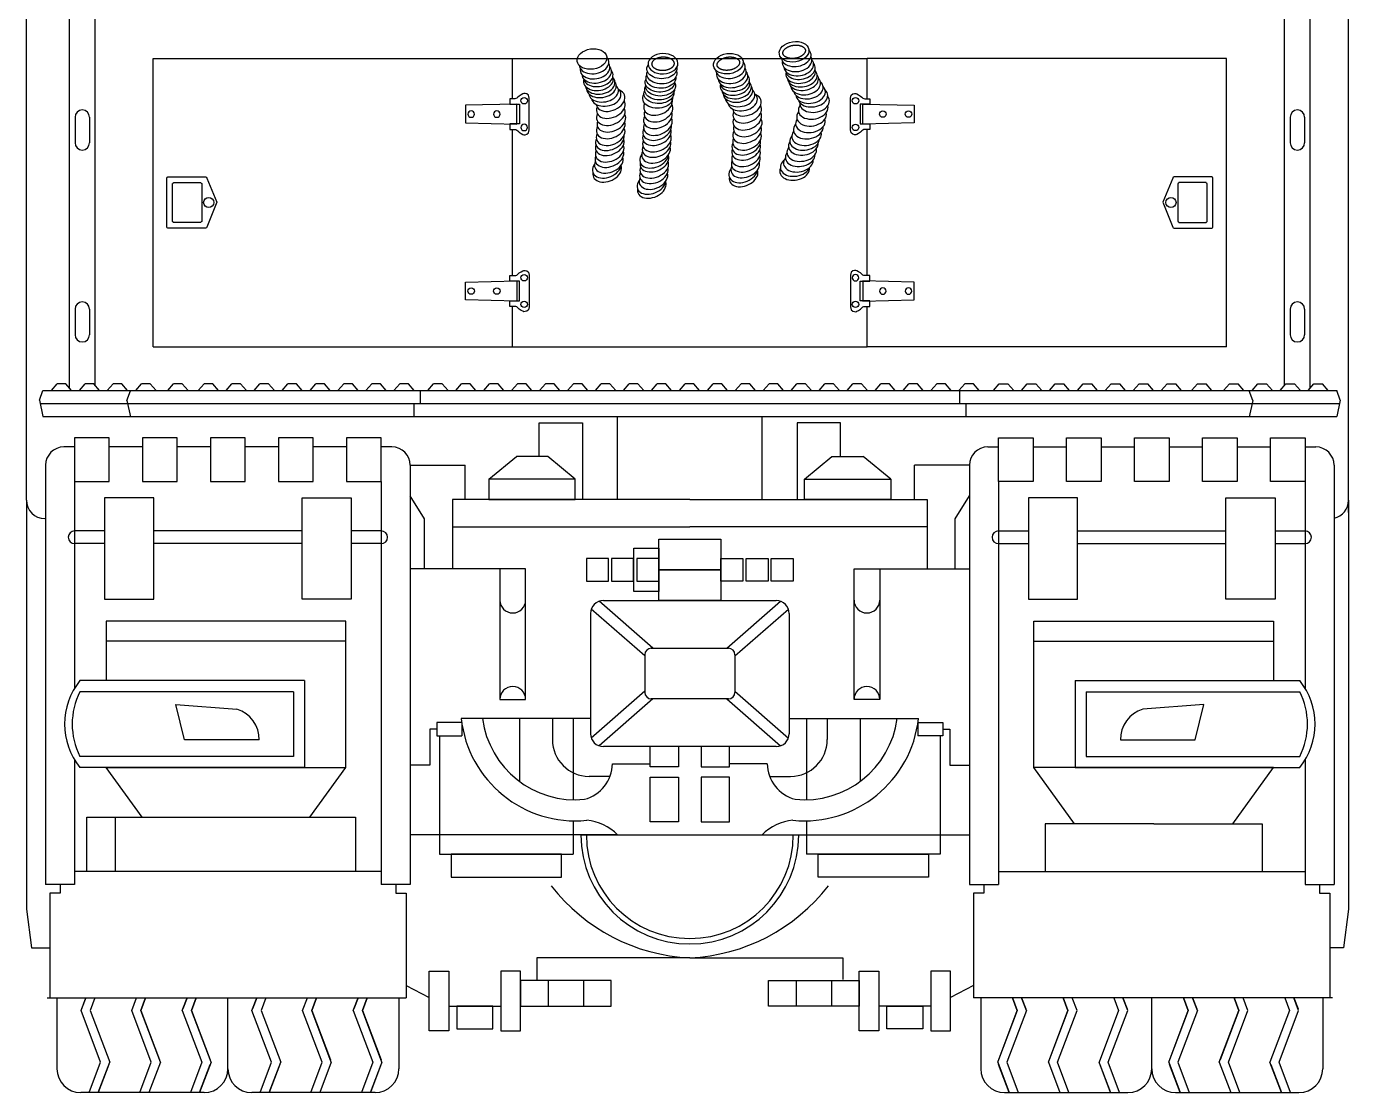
# Model space of a CAD drawing. Header units: millimetres. Extents: x 168688 to 2678837, y 85399 to 2034583.
# Drawn here: x 209245 to 569471, y 660631 to 951019 of the extents above; entities that cross this region are included whole.
import ezdxf

# ---------------------------------------------------------------- set-up
doc = ezdxf.new("R2010")
doc.units = ezdxf.units.MM

msp = doc.modelspace()

# ---------------------------------------------------------------- linework, layer by layer
for p, q in [((221019, 852496), (221019, 1226884)), ((227929, 853327), (227929, 1226884)), ((552061, 853327), (552061, 1226884)), ((558971, 852496), (558971, 1226884)), ((569471, 818648), (569471, 1170910)), ((209245, 821982), (209245, 1083192)), ((243792, 863771), (243792, 942330)), ((243792, 942330), (341684, 942330)), ((341684, 931344), (341684, 942330)), ((341684, 942330), (438305, 942330)), ((536197, 942330), (438305, 942330)), ((438305, 931344), (438305, 942330)), ((536197, 863771), (536197, 942330)), ((341684, 929838), (341684, 929859)), ((341684, 929859), (341684, 929838)), ((438305, 929838), (438305, 929859)), ((438305, 929859), (438305, 929838)), ((222499, 926300), (222499, 919313)), ((226434, 926300), (226434, 919313)), ((553556, 926300), (553556, 919313)), ((557490, 926300), (557490, 919313)), ((341684, 924444), (341684, 924467)), ((341684, 924467), (341684, 924444)), ((341684, 883143), (341684, 922959)), ((438305, 924444), (438305, 924467)), ((438305, 924467), (438305, 924444)), ((438305, 883143), (438305, 922959)), ((341684, 881634), (341684, 881657)), ((341684, 881634), (341684, 881657)), ((438305, 881634), (438305, 881657)), ((438305, 881634), (438305, 881657)), ((341684, 876242), (341684, 876264)), ((341684, 876242), (341684, 876264)), ((438305, 876242), (438305, 876264)), ((438305, 876242), (438305, 876264)), ((222499, 874023), (222499, 867036)), ((226434, 874023), (226434, 867036)), ((341684, 863771), (341684, 874757)), ((438305, 863771), (438305, 874757)), ((553556, 874023), (553556, 867036)), ((557490, 874023), (557490, 867036)), ((243792, 863771), (341684, 863771)), ((341684, 863771), (438305, 863771)), ((536197, 863771), (438305, 863771)), ((212816, 849193), (213738, 851866)), ((213738, 851866), (566252, 851866)), ((216041, 851866), (217616, 853719)), ((219979, 853719), (217616, 853719)), ((221554, 851866), (219979, 853719)), ((223658, 851866), (225233, 853719)), ((227596, 853719), (225233, 853719)), ((229171, 851866), (227596, 853719)), ((231274, 851866), (232850, 853719)), ((235212, 853719), (232850, 853719)), ((236787, 851866), (235212, 853719)), ((236641, 849117), (237563, 851789)), ((239035, 851866), (240610, 853719)), ((242973, 853719), (240610, 853719)), ((244548, 851866), (242973, 853719)), ((247752, 851866), (249328, 853719)), ((251690, 853719), (249328, 853719)), ((253265, 851866), (251690, 853719)), ((256048, 851866), (257623, 853719)), ((259985, 853719), (257623, 853719)), ((261561, 851866), (259985, 853719)), ((263664, 851866), (265239, 853719)), ((267602, 853719), (265239, 853719)), ((269177, 851866), (267602, 853719)), ((271281, 851866), (272856, 853719)), ((275219, 853719), (272856, 853719)), ((276794, 851866), (275219, 853719)), ((278898, 851866), (280473, 853719)), ((282835, 853719), (280473, 853719)), ((284411, 851866), (282835, 853719)), ((286514, 851866), (288089, 853719)), ((290452, 853719), (288089, 853719)), ((292027, 851866), (290452, 853719)), ((294131, 851866), (295706, 853719)), ((298069, 853719), (295706, 853719)), ((299644, 851866), (298069, 853719)), ((301747, 851866), (303323, 853719)), ((305685, 853719), (303323, 853719)), ((307260, 851866), (305685, 853719)), ((309364, 851866), (310939, 853719)), ((313302, 853719), (310939, 853719)), ((314877, 851866), (313302, 853719)), ((316547, 851866), (316547, 848358)), ((318596, 851866), (320171, 853719)), ((322534, 853719), (320171, 853719)), ((324109, 851866), (322534, 853719)), ((326213, 851866), (327788, 853719)), ((330151, 853719), (327788, 853719)), ((331726, 851866), (330151, 853719)), ((333830, 851866), (335405, 853719)), ((337767, 853719), (335405, 853719)), ((339342, 851866), (337767, 853719)), ((341446, 851866), (343021, 853719)), ((345384, 853719), (343021, 853719)), ((346959, 851866), (345384, 853719)), ((349063, 851866), (350638, 853719)), ((353001, 853719), (350638, 853719)), ((354576, 851866), (353001, 853719)), ((356679, 851866), (358255, 853719)), ((360617, 853719), (358255, 853719)), ((362192, 851866), (360617, 853719)), ((364296, 851866), (365871, 853719)), ((368234, 853719), (365871, 853719)), ((369809, 851866), (368234, 853719)), ((371913, 851866), (373488, 853719)), ((375851, 853719), (373488, 853719)), ((377426, 851866), (375851, 853719)), ((379529, 851866), (381105, 853719)), ((383467, 853719), (381105, 853719)), ((385042, 851866), (383467, 853719)), ((387146, 851866), (388721, 853719)), ((391084, 853719), (388721, 853719)), ((392659, 851866), (391084, 853719)), ((394763, 851866), (396338, 853719)), ((398701, 853719), (396338, 853719)), ((400276, 851866), (398701, 853719)), ((402379, 851866), (403955, 853719)), ((406317, 853719), (403955, 853719)), ((407892, 851866), (406317, 853719)), ((409996, 851866), (411571, 853719)), ((413934, 853719), (411571, 853719)), ((415509, 851866), (413934, 853719)), ((417613, 851866), (419188, 853719)), ((421550, 853719), (419188, 853719)), ((423126, 851866), (421550, 853719)), ((425229, 851866), (426804, 853719)), ((429167, 853719), (426804, 853719)), ((430742, 851866), (429167, 853719)), ((432846, 851866), (434421, 853719)), ((436784, 853719), (434421, 853719)), ((438359, 851866), (436784, 853719)), ((440463, 851866), (442038, 853719)), ((444400, 853719), (442038, 853719)), ((445976, 851866), (444400, 853719)), ((448079, 851866), (449654, 853719)), ((452017, 853719), (449654, 853719)), ((453592, 851866), (452017, 853719)), ((455696, 851866), (457271, 853719)), ((459634, 853719), (457271, 853719)), ((461209, 851866), (459634, 853719)), ((463313, 851866), (464888, 853719)), ((463442, 851866), (463442, 848358)), ((467250, 853719), (464888, 853719)), ((468826, 851866), (467250, 853719)), ((472729, 851866), (474304, 853719)), ((474304, 853719), (476667, 853719)), ((478242, 851866), (476667, 853719)), ((480345, 851866), (481921, 853719)), ((481921, 853719), (484283, 853719)), ((485858, 851866), (484283, 853719)), ((487962, 851866), (489537, 853719)), ((489537, 853719), (491900, 853719)), ((493475, 851866), (491900, 853719)), ((495579, 851866), (497154, 853719)), ((497154, 853719), (499517, 853719)), ((501092, 851866), (499517, 853719)), ((503195, 851866), (504771, 853719)), ((504771, 853719), (507133, 853719)), ((508708, 851866), (507133, 853719)), ((510812, 851866), (512387, 853719)), ((512387, 853719), (514750, 853719)), ((516325, 851866), (514750, 853719)), ((518429, 851866), (520004, 853719)), ((520004, 853719), (522367, 853719)), ((523942, 851866), (522367, 853719)), ((526724, 851866), (528299, 853719)), ((528299, 853719), (530662, 853719)), ((532237, 851866), (530662, 853719)), ((535441, 851866), (537016, 853719)), ((537016, 853719), (539379, 853719)), ((540954, 851866), (539379, 853719)), ((543348, 849117), (542426, 851789)), ((543202, 851866), (544777, 853719)), ((544777, 853719), (547140, 853719)), ((548715, 851866), (547140, 853719)), ((550819, 851866), (552394, 853719)), ((552394, 853719), (554756, 853719)), ((556332, 851866), (554756, 853719)), ((558435, 851866), (560010, 853719)), ((560010, 853719), (562373, 853719)), ((563948, 851866), (562373, 853719)), ((567174, 849193), (566252, 851866)), ((212816, 849193), (213742, 844757)), ((212990, 848358), (566999, 848358)), ((236641, 849117), (237567, 844680)), ((314759, 848358), (314759, 844757)), ((465230, 848358), (465230, 844757)), ((543348, 849117), (542422, 844680)), ((567174, 849193), (566247, 844757)), ((213742, 844757), (566247, 844757)), ((348926, 833886), (348926, 843015)), ((348926, 843015), (360725, 843015)), ((360725, 843015), (360725, 822136)), ((370304, 822136), (370304, 844757)), ((409686, 822136), (409686, 844757)), ((431063, 843015), (419264, 843015)), ((419264, 843015), (419264, 822136)), ((431063, 833886), (431063, 843015)), ((222377, 836490), (219452, 836490)), ((240900, 836490), (231807, 836490)), ((259422, 836490), (250329, 836490)), ((277945, 836490), (268852, 836490)), ((296467, 836490), (287374, 836490)), ((308822, 836490), (305897, 836490)), ((471168, 836490), (474092, 836490)), ((483522, 836490), (492615, 836490)), ((502045, 836490), (511138, 836490)), ((520567, 836490), (529660, 836490)), ((539090, 836490), (548183, 836490)), ((557612, 836490), (560537, 836490)), ((335267, 827682), (342767, 833886)), ((351273, 833886), (342767, 833886)), ((358773, 827682), (351273, 833886)), ((421216, 827682), (428716, 833886)), ((428716, 833886), (437223, 833886)), ((444723, 827682), (437223, 833886)), ((214452, 831490), (214452, 717343)), ((313822, 831490), (313822, 717343)), ((313822, 831490), (328764, 831490)), ((328764, 822136), (328764, 831490)), ((451225, 822136), (451225, 831490)), ((466168, 831490), (451225, 831490)), ((466168, 831490), (466168, 717343)), ((565537, 831490), (565537, 717343)), ((222377, 827058), (222377, 770774)), ((305897, 827058), (305897, 717343)), ((474092, 827058), (474092, 717343)), ((557612, 827058), (557612, 770774)), ((209245, 821982), (209245, 710549)), ((317729, 816865), (313822, 823181)), ((389995, 822136), (325302, 822136)), ((325302, 822136), (325302, 803245)), ((389995, 822136), (454687, 822136)), ((454687, 822136), (454687, 803245)), ((462261, 816865), (466168, 823181)), ((569471, 821982), (569471, 710549)), ((317729, 803245), (317729, 816865)), ((325302, 814701), (389995, 814701)), ((454687, 814701), (389995, 814701)), ((462261, 803245), (462261, 816865)), ((230509, 813631), (222377, 813631)), ((284347, 813631), (243927, 813631)), ((305897, 813631), (297765, 813631)), ((474092, 813631), (482224, 813631)), ((495643, 813631), (536062, 813631)), ((549480, 813631), (557612, 813631)), ((230509, 810161), (222377, 810161)), ((284347, 810161), (243927, 810161)), ((305897, 810161), (297765, 810161)), ((474092, 810161), (482224, 810161)), ((495643, 810161), (536062, 810161)), ((549480, 810161), (557612, 810161)), ((338240, 803245), (313822, 803245)), ((441749, 803245), (466168, 803245)), ((379925, 781639), (365298, 794435)), ((379925, 781639), (365298, 794435)), ((366445, 794628), (413544, 794628)), ((400065, 781639), (414692, 794435)), ((362945, 791128), (362945, 758373)), ((362945, 791128), (362945, 758373)), ((377720, 779582), (363155, 792323)), ((377720, 779582), (363155, 792323)), ((402269, 779582), (416834, 792323)), ((417044, 791128), (417044, 758373)), ((296237, 783592), (230946, 783592)), ((483752, 783592), (549043, 783592)), ((377720, 779889), (377720, 769612)), ((377720, 779889), (377720, 769612)), ((379470, 781639), (400519, 781639)), ((402269, 779889), (402269, 769612)), ((285021, 772843), (223836, 772843)), ((285021, 772843), (285021, 749155)), ((494969, 772843), (494969, 749155)), ((494969, 772843), (556153, 772843)), ((281971, 769793), (223836, 769793)), ((281971, 769793), (281971, 752205)), ((377720, 769919), (363155, 757178)), ((377720, 769919), (363155, 757178)), ((379925, 767862), (365298, 755067)), ((379925, 767862), (365298, 755067)), ((400519, 767862), (379470, 767862)), ((400065, 767862), (414692, 755067)), ((402269, 769919), (416834, 757178)), ((498019, 769793), (498019, 752205)), ((498019, 769793), (556153, 769793)), ((252342, 756689), (249963, 766351)), ((249963, 766351), (266566, 765036)), ((530026, 766351), (513423, 765036)), ((527647, 756689), (530026, 766351)), ((327843, 761396), (321065, 761396)), ((321065, 761396), (321065, 757766)), ((362945, 762530), (327698, 762530)), ((327843, 761396), (327843, 757766)), ((343613, 762530), (343613, 745377)), ((352537, 762530), (352537, 756760)), ((358183, 762530), (358183, 740381)), ((362945, 762530), (362945, 762530)), ((417044, 762530), (417044, 762530)), ((417044, 762530), (452291, 762530)), ((421807, 762530), (421807, 740381)), ((427452, 762530), (427452, 756760)), ((436376, 762530), (436376, 745377)), ((452146, 761396), (458925, 761396)), ((452146, 761396), (452146, 757766)), ((458925, 761396), (458925, 757766)), ((272640, 756689), (252342, 756689)), ((321065, 759581), (319116, 759581)), ((319116, 759581), (319116, 749831)), ((321065, 757766), (327843, 757766)), ((321787, 757766), (321787, 725594)), ((458925, 757766), (452146, 757766)), ((458202, 757766), (458202, 725594)), ((458925, 759581), (460873, 759581)), ((460873, 759581), (460873, 749831)), ((507349, 756689), (527647, 756689)), ((413544, 754873), (366445, 754873)), ((222377, 751224), (222377, 717343)), ((281971, 752205), (223836, 752205)), ((319116, 749831), (313822, 749831)), ((368924, 750188), (379169, 750188)), ((411065, 750188), (400820, 750188)), ((460873, 749831), (466168, 749831)), ((498019, 752205), (556153, 752205)), ((557612, 751224), (557612, 717343)), ((285021, 749155), (223836, 749155)), ((240737, 735605), (230946, 749155)), ((286447, 735605), (296237, 749155)), ((368229, 746760), (362537, 746760)), ((411760, 746760), (417452, 746760)), ((494842, 733807), (483752, 749155)), ((494969, 749155), (556153, 749155)), ((537954, 733807), (549043, 749155)), ((233407, 735605), (233407, 720873)), ((358183, 734646), (358183, 725594)), ((421807, 734646), (421807, 725594)), ((494842, 733807), (486842, 733807)), ((486842, 733807), (486842, 720873)), ((516398, 733807), (494842, 733807)), ((516398, 733807), (537954, 733807)), ((537954, 733807), (545954, 733807)), ((545954, 733807), (545954, 720873)), ((370298, 730786), (313857, 730786)), ((360319, 730786), (409692, 730786)), ((409692, 730786), (466133, 730786)), ((321787, 725594), (358183, 725594)), ((458202, 725594), (421807, 725594)), ((305897, 720873), (222377, 720873)), ((474092, 720873), (557612, 720873)), ((222377, 717343), (214452, 717343)), ((218415, 717343), (218415, 714895)), ((313822, 717343), (305897, 717343)), ((309859, 717343), (309859, 714895)), ((466168, 717343), (474092, 717343)), ((470130, 717343), (470130, 714895)), ((557612, 717343), (565537, 717343)), ((561575, 717343), (561575, 714895)), ((218415, 714895), (215599, 714895)), ((215599, 714895), (215599, 686405)), ((309859, 714895), (312674, 714895)), ((312674, 714895), (312674, 686405)), ((470130, 714895), (467315, 714895)), ((467315, 714895), (467315, 686405)), ((561575, 714895), (564390, 714895)), ((564390, 714895), (564390, 686405)), ((209245, 710549), (210617, 700010)), ((569471, 710549), (568099, 700010)), ((210617, 700010), (215599, 700010)), ((568099, 700010), (564390, 700010)), ((389995, 697294), (348303, 697294)), ((348303, 697294), (348303, 691398)), ((389995, 697294), (431687, 697294)), ((431687, 697294), (431687, 691398)), ((312674, 689783), (318938, 686519)), ((351426, 691157), (351426, 684121)), ((361028, 691157), (361028, 684121)), ((418962, 691157), (418962, 684121)), ((428563, 691157), (428563, 684121)), ((467315, 689783), (461051, 686519)), ((214929, 686405), (312674, 686405)), ((215599, 686405), (312674, 686405)), ((217551, 686405), (217551, 667131)), ((224113, 682957), (225407, 686405)), ((225408, 686405), (224285, 683416)), ((227918, 686405), (226621, 682965)), ((237917, 682957), (239213, 686405)), ((241722, 686405), (240426, 682965)), ((240426, 682964), (241723, 686405)), ((251717, 682960), (253014, 686405)), ((253014, 686405), (251889, 683416)), ((255529, 686405), (254236, 682965)), ((254236, 682964), (255530, 686405)), ((264137, 667131), (264137, 686405)), ((264137, 667131), (264137, 686405)), ((264137, 667131), (264137, 686405)), ((264137, 667131), (264137, 686405)), ((266092, 686405), (274079, 686405)), ((270698, 682957), (271993, 686405)), ((271994, 686405), (270871, 683416)), ((274504, 686405), (273207, 682965)), ((284503, 682957), (285799, 686405)), ((288308, 686405), (287012, 682965)), ((287012, 682964), (288309, 686405)), ((298303, 682960), (299600, 686405)), ((299599, 686405), (298475, 683416)), ((302115, 686405), (300821, 682965)), ((300822, 682964), (302115, 686405)), ((304203, 686405), (310723, 686405)), ((310723, 686405), (310723, 667131)), ((564390, 686405), (467315, 686405)), ((565060, 686405), (467315, 686405)), ((475786, 686405), (469267, 686405)), ((469267, 686405), (469267, 667131)), ((477874, 686405), (479168, 682965)), ((479168, 682964), (477874, 686405)), ((480390, 686405), (481515, 683416)), ((481686, 682960), (480390, 686405)), ((492977, 682964), (491680, 686405)), ((491681, 686405), (492978, 682965)), ((495486, 682957), (494191, 686405)), ((505486, 686405), (506782, 682965)), ((513897, 686405), (505910, 686405)), ((507996, 686405), (509119, 683416)), ((509291, 682957), (507996, 686405)), ((515852, 667131), (515852, 686405)), ((515852, 667131), (515852, 686405)), ((515852, 667131), (515852, 686405)), ((515852, 667131), (515852, 686405)), ((524460, 686405), (525754, 682965)), ((525754, 682964), (524460, 686405)), ((528272, 682960), (526975, 686405)), ((526976, 686405), (528100, 683416)), ((539563, 682964), (538266, 686405)), ((538267, 686405), (539563, 682965)), ((542072, 682957), (540776, 686405)), ((552071, 686405), (553368, 682965)), ((554581, 686405), (555704, 683416)), ((555877, 682957), (554582, 686405)), ((562438, 686405), (562438, 667131)), ((229403, 668886), (224113, 682957)), ((226621, 682965), (231926, 668895)), ((243213, 668886), (237917, 682957)), ((240426, 682965), (245490, 669518)), ((245728, 668882), (240426, 682964)), ((251717, 682960), (257016, 668885)), ((254236, 682965), (259295, 669518)), ((259531, 668892), (254236, 682964)), ((275989, 668886), (270698, 682957)), ((273207, 682965), (278512, 668895)), ((289799, 668886), (284503, 682957)), ((287012, 682965), (292076, 669518)), ((292314, 668882), (287012, 682964)), ((298303, 682960), (303602, 668885)), ((300821, 682965), (305881, 669518)), ((306116, 668892), (300822, 682964)), ((324346, 684121), (338471, 684121)), ((455643, 684121), (441519, 684121)), ((473873, 668892), (479168, 682964)), ((479168, 682965), (474109, 669518)), ((481686, 682960), (476387, 668885)), ((487676, 668882), (492977, 682964)), ((492978, 682965), (487913, 669518)), ((490191, 668886), (495486, 682957)), ((506782, 682965), (501477, 668895)), ((504000, 668886), (509291, 682957)), ((520459, 668892), (525754, 682964)), ((525754, 682965), (520694, 669518)), ((528272, 682960), (522973, 668885)), ((534262, 668882), (539563, 682964)), ((539563, 682965), (534499, 669518)), ((536776, 668886), (542072, 682957)), ((553368, 682965), (548063, 668895)), ((550586, 668886), (555877, 682957)), ((226303, 660631), (229403, 668886)), ((228813, 660631), (231926, 668895)), ((231691, 668266), (228813, 660631)), ((240109, 660631), (243213, 668886)), ((245728, 668882), (242618, 660631)), ((257016, 668885), (253911, 660631)), ((259531, 668892), (256423, 660631)), ((256423, 660631), (259295, 668265)), ((272888, 660631), (275989, 668886)), ((275399, 660631), (278512, 668895)), ((278277, 668266), (275399, 660631)), ((286695, 660631), (289799, 668886)), ((292314, 668882), (289203, 660631)), ((303602, 668885), (300496, 660631)), ((306116, 668892), (303009, 660631)), ((303009, 660631), (305881, 668265)), ((473873, 668892), (476981, 660631)), ((476980, 660631), (474108, 668265)), ((476387, 668885), (479493, 660631)), ((487676, 668882), (490786, 660631)), ((493294, 660631), (490191, 668886)), ((504591, 660631), (501477, 668895)), ((501713, 668266), (504590, 660631)), ((507101, 660631), (504000, 668886)), ((520459, 668892), (523566, 660631)), ((523566, 660631), (520694, 668265)), ((522973, 668885), (526079, 660631)), ((534262, 668882), (537372, 660631)), ((539880, 660631), (536776, 668886)), ((551177, 660631), (548063, 668895)), ((548298, 668266), (551176, 660631)), ((553687, 660631), (550586, 668886)), ((257637, 660631), (224051, 660631)), ((304223, 660631), (270637, 660631)), ((475767, 660631), (509352, 660631)), ((522352, 660631), (555938, 660631))]:
    msp.add_line(p, q)
for points in [[(342842, 924418), (342842, 929885), (328839, 929569), (328839, 927150), (328839, 924736)], [(437147, 924418), (437147, 929885), (451151, 929569), (451151, 927150), (451151, 924736)], [(342842, 881684), (342842, 876216), (328839, 876532), (328839, 878951), (328839, 881366)], [(437147, 881684), (437147, 876216), (451151, 876532), (451151, 878951), (451151, 881366)], [(231807, 838922), (222377, 838922), (222377, 827058), (231807, 827058)], [(250329, 838922), (240900, 838922), (240900, 827058), (250329, 827058)], [(268852, 838922), (259422, 838922), (259422, 827058), (268852, 827058)], [(287374, 838922), (277945, 838922), (277945, 827058), (287374, 827058)], [(305897, 838922), (296467, 838922), (296467, 827058), (305897, 827058)], [(474092, 838922), (483522, 838922), (483522, 827058), (474092, 827058)], [(492615, 838922), (502045, 838922), (502045, 827058), (492615, 827058)], [(511138, 838922), (520567, 838922), (520567, 827058), (511138, 827058)], [(529660, 838922), (539090, 838922), (539090, 827058), (529660, 827058)], [(548183, 838922), (557612, 838922), (557612, 827058), (548183, 827058)], [(358773, 827682), (335267, 827682), (335267, 822136), (358773, 822136)], [(421216, 827682), (444723, 827682), (444723, 822136), (421216, 822136)], [(243927, 822619), (230509, 822619), (230509, 794987), (243927, 794987)], [(284347, 822619), (297765, 822619), (297765, 794987), (284347, 794987)], [(495643, 822619), (482224, 822619), (482224, 794987), (495643, 794987)], [(536062, 822619), (549480, 822619), (549480, 794987), (536062, 794987)], [(381511, 811346), (398478, 811346), (398478, 802987), (381511, 802987)], [(374700, 808879), (381511, 808879), (381511, 797095), (374700, 797095)], [(367801, 806070), (361833, 806070), (361833, 799904), (367801, 799904)], [(374656, 806070), (368688, 806070), (368688, 799904), (374656, 799904)], [(381511, 806070), (375543, 806070), (375543, 799904), (381511, 799904)], [(398478, 806070), (404447, 806070), (404447, 799904), (398478, 799904)], [(405333, 806070), (411301, 806070), (411301, 799904), (405333, 799904)], [(412188, 806070), (418156, 806070), (418156, 799904), (412188, 799904)], [(345252, 803245), (338240, 803245), (338240, 767725), (345252, 767725)], [(381511, 802987), (398478, 802987), (398478, 794628), (381511, 794628)], [(434737, 803245), (441749, 803245), (441749, 767725), (434737, 767725)], [(379169, 746547), (386919, 746547), (386919, 734375), (379169, 734375)], [(379169, 746547), (386919, 746547), (386919, 734375), (379169, 734375)], [(400820, 746547), (393070, 746547), (393070, 734375), (400820, 734375)], [(225677, 735605), (298891, 735605), (298891, 720873), (225677, 720873)], [(355024, 725594), (324945, 725594), (324945, 719332), (355024, 719332)], [(424965, 725594), (455044, 725594), (455044, 719332), (424965, 719332)], [(318938, 693667), (324346, 693667), (324346, 677452), (318938, 677452)], [(343879, 693667), (338471, 693667), (338471, 677452), (343879, 677452)], [(436111, 693667), (441519, 693667), (441519, 677452), (436111, 677452)], [(461051, 693667), (455643, 693667), (455643, 677452), (461051, 677452)], [(368575, 691157), (343879, 691157), (343879, 684121), (368575, 684121)], [(411414, 691157), (436111, 691157), (436111, 684121), (411414, 684121)], [(336302, 684121), (326515, 684121), (326515, 677969), (336302, 677969)], [(443687, 684121), (453475, 684121), (453475, 677969), (443687, 677969)]]:
    msp.add_lwpolyline(points, close=True)
for points in [[(342062, 931344), (340911, 931344), (340911, 929838), (343575, 929838), (343575, 927151), (343575, 924467), (340911, 924467), (340911, 922959), (342062, 922959)], [(346240, 922855), (346240, 927151), (346240, 931448)], [(433750, 922855), (433750, 927151), (433750, 931448)], [(437927, 931344), (439078, 931344), (439078, 929838), (436414, 929838), (436414, 927151), (436414, 924467), (439078, 924467), (439078, 922959), (437927, 922959)], [(247474, 896364), (247474, 909738)], [(247757, 910031), (258076, 910031)], [(258359, 909738), (261131, 903194), (258359, 896364)], [(521631, 909738), (518858, 903194), (521631, 896364)], [(532232, 910031), (521914, 910031)], [(532515, 896364), (532515, 909738)], [(258076, 896070), (247757, 896070)], [(521914, 896070), (532232, 896070)], [(342062, 874757), (340911, 874757), (340911, 876264), (343575, 876264), (343575, 878950), (343575, 881634), (340911, 881634), (340911, 883143), (342062, 883143)], [(346240, 883247), (346240, 878950), (346240, 874653)], [(433750, 883247), (433750, 878950), (433750, 874653)], [(437927, 874757), (439078, 874757), (439078, 876264), (436414, 876264), (436414, 878950), (436414, 881634), (439078, 881634), (439078, 883143), (437927, 883143)], [(230946, 749155), (230946, 749155), (296237, 749155), (296237, 789060), (230946, 789060), (230946, 772843)], [(549043, 749155), (549043, 749155), (483752, 749155), (483752, 789060), (549043, 789060), (549043, 772843)], [(386919, 754873), (386919, 749346), (379169, 749346), (379169, 754873)], [(386919, 754873), (386919, 749346), (379169, 749346), (379169, 754873)], [(393070, 754873), (393070, 749346), (400820, 749346), (400820, 754873)]]:
    msp.add_lwpolyline(points)
for points in [[(330405, 926276, 0.4147727), (331280, 927151, 0.4147727), (330405, 928026, 0.4147727), (329530, 927151, 0.4147727)], [(337412, 926276, 0.4147727), (338287, 927151, 0.4147727), (337412, 928026, 0.4147727), (336537, 927151, 0.4147727)], [(442577, 926276, -0.4147727), (441702, 927151, -0.4147727), (442577, 928026, -0.4147727), (443452, 927151, -0.4147727)], [(449584, 926276, -0.4147727), (448709, 927151, -0.4147727), (449584, 928026, -0.4147727), (450459, 927151, -0.4147727)], [(344849, 922646, 0.4147727), (345724, 923521, 0.4147727), (344849, 924396, 0.4147727), (343975, 923521, 0.4147727)], [(435140, 922646, -0.4147727), (434265, 923521, -0.4147727), (435140, 924396, -0.4147727), (436015, 923521, -0.4147727)], [(344849, 883455, -0.4147727), (345724, 882580, -0.4147727), (344849, 881705, -0.4147727), (343975, 882580, -0.4147727)], [(435140, 883455, 0.4147727), (434265, 882580, 0.4147727), (435140, 881705, 0.4147727), (436015, 882580, 0.4147727)], [(330405, 879825, -0.4147727), (331280, 878950, -0.4147727), (330405, 878076, -0.4147727), (329530, 878950, -0.4147727)], [(337412, 879825, -0.4147727), (338287, 878950, -0.4147727), (337412, 878076, -0.4147727), (336537, 878950, -0.4147727)], [(442577, 879825, 0.4147727), (441702, 878950, 0.4147727), (442577, 878076, 0.4147727), (443452, 878950, 0.4147727)], [(449584, 879825, 0.4147727), (448709, 878950, 0.4147727), (449584, 878076, 0.4147727), (450459, 878950, 0.4147727)]]:
    msp.add_lwpolyline(points, format="xyb", close=True)
for points in [[(257003, 908250), (257003, 897859, 0.4110577), (256773, 897629), (249278, 897629, 0.4145639), (249059, 897850), (249059, 908242, 0.4146681), (249289, 908471), (256784, 908471)], [(522986, 908250), (522986, 897859, -0.4110577), (523216, 897629), (530712, 897629, -0.4145639), (530930, 897850), (530930, 908242, -0.4146681), (530701, 908471), (523205, 908471)]]:
    msp.add_lwpolyline(points, format="xyb")
for centre, radius in [((344849, 930781), 874), ((435141, 930781), 874), ((258903, 903055), 1374), ((521086, 903055), 1374), ((344849, 875320), 874), ((435141, 875320), 874)]:
    msp.add_circle(centre, radius)
for centre, radius, start, end in [((224466, 926300), 1967, 0, 180), ((555523, 926300), 1967, 0, 180), ((224466, 919313), 1967, 180, 0), ((555523, 919313), 1967, 180, 0), ((224466, 874023), 1967, 0, 180), ((555523, 874023), 1967, 0, 180), ((224466, 867036), 1967, 180, 0), ((555523, 867036), 1967, 180, 0), ((219452, 831490), 5000, 90, 180), ((308822, 831490), 5000, 0, 90), ((471168, 831490), 5000, 90, 180), ((560537, 831490), 5000, 0, 90), ((214245, 821982), 5000, 180, 270), ((564471, 821982), 5000, 282.31277, 0), ((222377, 811896), 1735, 90, 270), ((305897, 811896), 1735, 270, 90), ((474092, 811896), 1735, 90, 270), ((557612, 811896), 1735, 270, 90), ((341746, 794764), 3506, 180, 0), ((366445, 791128), 3500, 90, 180), ((366445, 791128), 3500, 90, 180), ((413544, 791128), 3500, 0, 90), ((438243, 794764), 3506, 180, 0), ((379470, 779889), 1750, 90, 180), ((379470, 779889), 1750, 90, 180), ((400519, 779889), 1750, 0, 90), ((238432, 760999), 18797, 140.94237, 219.05763), ((341746, 767725), 3506, 0, 180), ((438243, 767725), 3506, 0, 180), ((541557, 760999), 18797, 320.94237, 39.05763), ((240959, 760999), 19249, 152.81512, 207.18488), ((379470, 769612), 1750, 180, 270), ((379470, 769612), 1750, 180, 270), ((400519, 769612), 1750, 270, 0), ((539030, 760999), 19249, 332.81512, 27.18488), ((264208, 756936), 8436, 358.31787, 73.76989), ((515781, 756936), 8436, 106.23011, 181.68213), ((358802, 765929), 31290, 186.23705, 275.66566), ((358802, 765929), 25555, 187.64409, 275.66566), ((421187, 765929), 31290, 264.33434, 353.76295), ((421187, 765929), 25555, 264.33434, 352.35591), ((362537, 756760), 10000, 180, 270), ((366445, 758373), 3500, 180, 270), ((366445, 758373), 3500, 180, 270), ((413544, 758373), 3500, 270, 0), ((417452, 756760), 10000, 270, 0), ((358537, 750510), 10392, 285.56454, 358.22673), ((421452, 750510), 10392, 181.77327, 254.43546), ((360866, 721819), 13014, 43.55562, 85.48247), ((419123, 721819), 13014, 94.51753, 136.44438), ((389995, 730786), 29676, 180, 0), ((389995, 730786), 28198, 180, 0), ((392565, 748385), 51156, 217.94277, 267.12044), ((392565, 748385), 51156, 217.94277, 267.12044), ((387425, 748385), 51156, 272.87956, 322.05723), ((224051, 667131), 6500, 180, 270), ((257637, 667131), 6500, 270, 0), ((270637, 667131), 6500, 180, 270), ((304223, 667131), 6500, 270, 0), ((475767, 667131), 6500, 180, 270), ((509352, 667131), 6500, 270, 0), ((522352, 667131), 6500, 180, 270), ((555938, 667131), 6500, 270, 0)]:
    msp.add_arc(centre, radius, start, end)
for centre, major_axis, start_param, end_param in [((363322, 942149), (4025, 632), -1.5707963, 4.712389), ((400488, 940887), (4025, 632), -1.5707963, 4.712389), ((418407, 944120), (4025, 632), -1.5707963, 4.712389), ((418976, 942897), (4025, 632), 3.0926103, 6.7166493), ((363890, 940926), (4025, 632), 3.0926103, 6.7166493), ((364146, 939537), (4025, 632), 2.9014095, 6.5590199), ((401057, 939663), (4025, 632), 3.0926103, 6.7166493), ((419231, 941508), (4025, 632), 2.9014095, 6.5590199), ((419686, 940373), (4025, 632), 3.0758441, 6.657289), ((420112, 939407), (4025, 632), 3.2800802, 6.6503106), ((364600, 938402), (4025, 632), 3.0758441, 6.657289), ((365101, 936351), (4025, 632), 2.8077852, 6.4216728), ((365026, 937436), (4025, 632), 3.2800802, 6.6503106), ((365548, 935381), (4025, 632), 3.1411421, 6.6634967), ((401312, 938275), (4025, 632), 2.9014095, 6.5590199), ((401767, 937139), (4025, 632), 3.0758441, 6.657289), ((402193, 936174), (4025, 632), 3.2800802, 6.6503106), ((420187, 938322), (4025, 632), 2.8077852, 6.4216728), ((420633, 937352), (4025, 632), 3.1411421, 6.6634967), ((420997, 936398), (4025, 632), 3.1008552, 6.6092597), ((421567, 935195), (4025, 632), 3.1015475, 6.7184525), ((365911, 934427), (4025, 632), 3.1008552, 6.6092597), ((366481, 933224), (4025, 632), 3.1015475, 6.7184525), ((367181, 932105), (4025, 632), 3.1928766, 6.7956461), ((368396, 930870), (3762, 1563), 2.960314, 6.9122033), ((402267, 935088), (4025, 632), 2.8077852, 6.4216728), ((402714, 934118), (4025, 632), 3.1411421, 6.6634967), ((403078, 933164), (4025, 632), 3.1008552, 6.6092597), ((403648, 931961), (4025, 632), 3.1015475, 6.7184525), ((422267, 934076), (4025, 632), 3.1928766, 6.7956461), ((422874, 932863), (4025, 632), 3.1131429, 6.7373394), ((423527, 931884), (4025, 632), 3.2414461, 6.7908643), ((368473, 928970), (3762, 1563), 2.55735, 6.3770295), ((381347, 929801), (3762, 1563), 2.5291396, 6.3494488), ((381479, 927991), (3762, 1563), 2.5947533, 6.3861922), ((404348, 930842), (4025, 632), 3.1928766, 6.7956461), ((405640, 927707), (3762, 1563), 2.55735, 6.3770295), ((405562, 929608), (3762, 1563), 2.960314, 6.9122033), ((423607, 928553), (4025, 632), 2.55735, 6.3770295), ((423980, 930418), (4025, 632), 2.960314, 6.6607662), ((368478, 927052), (3762, 1563), 2.5291396, 6.3494488), ((368610, 925241), (3762, 1563), 2.5947533, 6.3861922), ((381291, 924337), (3762, 1563), 2.5361425, 6.3285154), ((381303, 926183), (3762, 1563), 2.4804884, 6.2486239), ((405644, 925789), (3762, 1563), 2.5291396, 6.3494488), ((405777, 923979), (3762, 1563), 2.5947533, 6.3861922), ((422860, 924898), (4025, 632), 2.5947533, 6.3861922), ((423159, 926688), (4025, 632), 2.5291396, 6.3494488), ((368421, 921588), (3762, 1563), 2.5361425, 6.3285154), ((368434, 923433), (3762, 1563), 2.4804884, 6.2486239), ((381036, 921589), (3762, 1563), 2.5997854, 6.2262072), ((381082, 922981), (3762, 1563), 2.5187378, 6.1228685), ((405601, 922171), (3762, 1563), 2.4804884, 6.2486239), ((421815, 921391), (4025, 632), 2.5361425, 6.3285154), ((422263, 923182), (4025, 632), 2.4804884, 6.2486239), ((368157, 917082), (3762, 1563), 2.5529607, 6.3133604), ((368167, 918839), (3762, 1563), 2.5997854, 6.2262072), ((368213, 920232), (3762, 1563), 2.5187378, 6.1228685), ((380947, 918364), (3762, 1563), 2.5721353, 6.2230315), ((381026, 919831), (3762, 1563), 2.5529607, 6.3133604), ((405334, 917577), (3762, 1563), 2.5997854, 6.2262072), ((405379, 918970), (3762, 1563), 2.5187378, 6.1228685), ((405588, 920325), (3762, 1563), 2.5361425, 6.3285154), ((420919, 918780), (4025, 632), 2.5997854, 6.2262072), ((421293, 920123), (4025, 632), 2.5187378, 6.1228685), ((367930, 914034), (3762, 1563), 2.5236538, 6.2110799), ((368078, 915614), (3762, 1563), 2.5721353, 6.2230315), ((380255, 915444), (3762, 1563), 2.324551, 5.9175477), ((380346, 914365), (3762, 1563), 2.7357695, 6.2612153), ((380800, 916783), (3762, 1563), 2.5236538, 6.2110799), ((405245, 914352), (3762, 1563), 2.5721353, 6.2230315), ((405323, 915819), (3762, 1563), 2.5529607, 6.3133604), ((419556, 914166), (4025, 632), 2.5236538, 6.2110799), ((420072, 915668), (4025, 632), 2.5721353, 6.2230315), ((420495, 917075), (4025, 632), 2.5529607, 6.3133604), ((367386, 912695), (3762, 1563), 2.324551, 5.9175477), ((367477, 911616), (3762, 1563), 2.7357695, 6.2612153), ((380223, 911217), (3762, 1563), 2.5721353, 6.2230315), ((380302, 912684), (3762, 1563), 2.5529607, 6.3133604), ((404553, 911432), (3762, 1563), 2.324551, 5.9175477), ((404644, 910353), (3762, 1563), 2.7357695, 6.2612153), ((405097, 912771), (3762, 1563), 2.5236538, 6.2110799), ((418545, 911924), (4025, 632), 2.7357695, 6.2612153), ((418711, 912994), (4025, 632), 2.324551, 5.9175477), ((379531, 908297), (3762, 1563), 2.324551, 5.9175477), ((379622, 907219), (3762, 1563), 2.7357695, 6.2612153), ((380076, 909636), (3762, 1563), 2.5236538, 6.2110799)]:
    msp.add_ellipse(centre, major_axis=major_axis, ratio=0.6788354, start_param=start_param, end_param=end_param)
at = {"extrusion": (0, 0, -1)}
for centre, start_param, end_param in [((382357, 939549), 3.0926103, 6.7166493), ((382689, 940857), -1.5707963, 4.712389), ((381889, 935910), 3.2800802, 6.6503106), ((382128, 936937), 3.0758441, 6.657289), ((382364, 938138), 2.9014095, 6.5590199), ((381578, 932788), 3.1008552, 6.6092597), ((381758, 933793), 3.1411421, 6.6634967), ((382017, 934829), 2.8077852, 6.4216728), ((381241, 931500), 3.1015475, 6.7184525)]:
    msp.add_ellipse(centre, major_axis=(-4072, -127), ratio=0.6788354, start_param=start_param, end_param=end_param, dxfattribs=at)
for points in [[(418684, 942355), (418739, 942363), (418792, 942372), (418936, 942400), (419025, 942419), (419201, 942463), (419289, 942487), (419460, 942540), (419545, 942569), (419710, 942630), (419791, 942663), (419949, 942732), (420026, 942769), (420175, 942845), (420247, 942885), (420386, 942967), (420453, 943010), (420581, 943097), (420642, 943142), (420758, 943234), (420813, 943280), (420907, 943366), (420947, 943405), (421024, 943485), (421059, 943524), (421126, 943603), (421157, 943643), (421215, 943722), (421241, 943761), (421289, 943838), (421311, 943876), (421350, 943951), (421368, 943988), (421398, 944061), (421411, 944097), (421432, 944161), (421440, 944190), (421454, 944246), (421459, 944274), (421468, 944328), (421471, 944355), (421476, 944407), (421477, 944433), (421477, 944484), (421476, 944509), (421472, 944559), (421469, 944583), (421461, 944632), (421455, 944656), (421443, 944705), (421436, 944729), (421420, 944777), (421410, 944802), (421389, 944850), (421378, 944875), (421351, 944924), (421337, 944949), (421306, 944998), (421289, 945023), (421252, 945073), (421232, 945098), (421188, 945148), (421165, 945174), (421116, 945224), (421090, 945249), (421034, 945298), (421004, 945323), (420942, 945371), (420909, 945396), (420840, 945443), (420804, 945466), (420729, 945512), (420690, 945534), (420608, 945577), (420566, 945599), (420479, 945639), (420434, 945659), (420341, 945697), (420293, 945715), (420195, 945749), (420144, 945766), (420041, 945796), (419988, 945811), (419881, 945838), (419826, 945850), (419694, 945877), (419617, 945890), (419459, 945913), (419379, 945922), (419216, 945936), (419133, 945941), (418966, 945947), (418882, 945947), (418713, 945944), (418628, 945940), (418457, 945927), (418371, 945919), (418200, 945897), (418115, 945884), (417945, 945854), (417861, 945837), (417694, 945798), (417611, 945777), (417448, 945730), (417367, 945705), (417209, 945650), (417131, 945621), (416979, 945559), (416904, 945526), (416760, 945458), (416689, 945422), (416553, 945347), (416487, 945309), (416359, 945229), (416298, 945188), (416181, 945105), (416125, 945062), (416019, 944975), (415969, 944931), (415874, 944842), (415830, 944797), (415747, 944708), (415709, 944663), (415645, 944581), (415618, 944544), (415568, 944471), (415545, 944435), (415503, 944364), (415484, 944328), (415450, 944259), (415435, 944224), (415408, 944157), (415397, 944124), (415377, 944059), (415369, 944028), (415355, 943966), (415350, 943935), (415342, 943876), (415340, 943847), (415338, 943789), (415338, 943761), (415341, 943705), (415344, 943678), (415351, 943623), (415357, 943596), (415370, 943543), (415377, 943516), (415396, 943462), (415406, 943435), (415430, 943381), (415444, 943353), (415474, 943299), (415490, 943271), (415527, 943216), (415548, 943188), (415592, 943132), (415616, 943104), (415668, 943048), (415695, 943020), (415755, 942965), (415787, 942937), (415855, 942883), (415891, 942856), (415966, 942803), (416006, 942777), (416090, 942726), (416134, 942702), (416225, 942654), (416273, 942630), (416371, 942586), (416422, 942564), (416528, 942524), (416582, 942504), (416694, 942468), (416752, 942450), (416869, 942419), (416930, 942404), (417053, 942377), (417115, 942365), (417243, 942344), (417308, 942334), (417439, 942319), (417506, 942312), (417641, 942302), (417709, 942299), (417846, 942294), (417915, 942294), (418054, 942296), (418124, 942298), (418264, 942306), (418335, 942312), (418475, 942326), (418545, 942334), (418639, 942348), (418662, 942351), (418684, 942355)], [(382744, 939071), (382689, 939069), (382635, 939068), (382489, 939068), (382397, 939071), (382216, 939081), (382126, 939089), (381947, 939109), (381859, 939121), (381685, 939151), (381599, 939168), (381431, 939207), (381349, 939229), (381188, 939276), (381110, 939302), (380958, 939357), (380884, 939386), (380743, 939448), (380674, 939481), (380544, 939549), (380481, 939585), (380373, 939652), (380326, 939683), (380236, 939747), (380193, 939779), (380113, 939844), (380075, 939878), (380004, 939944), (379971, 939978), (379909, 940045), (379881, 940078), (379828, 940145), (379804, 940178), (379761, 940244), (379741, 940276), (379709, 940336), (379696, 940362), (379672, 940415), (379661, 940441), (379642, 940493), (379634, 940519), (379620, 940570), (379614, 940595), (379605, 940645), (379601, 940670), (379596, 940719), (379595, 940744), (379593, 940793), (379594, 940818), (379597, 940868), (379599, 940893), (379607, 940943), (379611, 940969), (379623, 941021), (379630, 941047), (379646, 941100), (379656, 941127), (379678, 941182), (379690, 941209), (379717, 941265), (379732, 941294), (379765, 941351), (379783, 941380), (379822, 941438), (379843, 941468), (379889, 941527), (379914, 941557), (379966, 941616), (379994, 941646), (380052, 941705), (380083, 941735), (380149, 941793), (380183, 941823), (380255, 941880), (380293, 941909), (380371, 941965), (380412, 941993), (380496, 942047), (380540, 942074), (380630, 942126), (380676, 942151), (380772, 942201), (380821, 942225), (380922, 942271), (380974, 942294), (381098, 942344), (381172, 942372), (381322, 942423), (381400, 942447), (381557, 942491), (381637, 942512), (381800, 942548), (381883, 942564), (382050, 942592), (382134, 942604), (382305, 942623), (382390, 942631), (382562, 942642), (382648, 942645), (382821, 942647), (382907, 942645), (383078, 942638), (383163, 942633), (383333, 942617), (383417, 942607), (383582, 942583), (383664, 942568), (383825, 942536), (383904, 942518), (384059, 942477), (384135, 942455), (384283, 942407), (384355, 942382), (384495, 942327), (384563, 942298), (384693, 942238), (384756, 942206), (384876, 942141), (384934, 942107), (385043, 942037), (385095, 942001), (385193, 941928), (385239, 941891), (385318, 941823), (385351, 941792), (385413, 941729), (385443, 941698), (385497, 941636), (385522, 941604), (385569, 941542), (385590, 941511), (385629, 941450), (385646, 941420), (385678, 941360), (385692, 941331), (385716, 941272), (385727, 941243), (385746, 941186), (385754, 941158), (385766, 941102), (385771, 941074), (385779, 941019), (385781, 940991), (385784, 940936), (385784, 940909), (385781, 940854), (385778, 940826), (385770, 940769), (385765, 940741), (385751, 940683), (385743, 940654), (385724, 940594), (385712, 940564), (385686, 940503), (385672, 940472), (385639, 940409), (385620, 940377), (385580, 940312), (385558, 940280), (385509, 940214), (385483, 940181), (385427, 940115), (385396, 940082), (385332, 940016), (385297, 939983), (385225, 939918), (385186, 939885), (385105, 939821), (385063, 939790), (384974, 939727), (384928, 939697), (384832, 939637), (384782, 939608), (384679, 939551), (384626, 939524), (384516, 939471), (384459, 939445), (384343, 939396), (384284, 939372), (384163, 939328), (384101, 939307), (383974, 939267), (383910, 939248), (383780, 939213), (383713, 939197), (383579, 939167), (383511, 939154), (383374, 939130), (383305, 939119), (383166, 939101), (383096, 939094), (382955, 939081), (382885, 939077), (382791, 939072), (382767, 939071), (382744, 939071)], [(400765, 939121), (400819, 939130), (400873, 939139), (401017, 939166), (401106, 939186), (401282, 939230), (401370, 939254), (401541, 939307), (401626, 939335), (401791, 939397), (401872, 939429), (402030, 939499), (402107, 939535), (402256, 939611), (402328, 939651), (402467, 939734), (402534, 939776), (402662, 939864), (402723, 939909), (402839, 940000), (402894, 940047), (402988, 940133), (403028, 940172), (403104, 940251), (403140, 940291), (403207, 940370), (403238, 940409), (403296, 940488), (403322, 940527), (403370, 940604), (403392, 940643), (403431, 940718), (403449, 940755), (403479, 940828), (403492, 940863), (403513, 940928), (403521, 940956), (403535, 941013), (403540, 941040), (403549, 941095), (403552, 941122), (403557, 941174), (403558, 941200), (403558, 941251), (403557, 941276), (403553, 941325), (403550, 941350), (403541, 941399), (403536, 941423), (403524, 941471), (403517, 941495), (403501, 941544), (403491, 941568), (403470, 941617), (403458, 941641), (403432, 941690), (403418, 941715), (403387, 941765), (403370, 941790), (403333, 941840), (403312, 941865), (403269, 941915), (403246, 941940), (403197, 941990), (403171, 942015), (403115, 942065), (403085, 942089), (403023, 942138), (402990, 942162), (402921, 942209), (402885, 942233), (402810, 942278), (402771, 942301), (402689, 942344), (402647, 942365), (402560, 942406), (402515, 942425), (402422, 942463), (402374, 942481), (402276, 942516), (402225, 942532), (402122, 942563), (402069, 942577), (401961, 942604), (401907, 942617), (401775, 942643), (401698, 942657), (401540, 942679), (401460, 942688), (401297, 942703), (401214, 942708), (401047, 942713), (400963, 942714), (400794, 942710), (400708, 942706), (400538, 942694), (400452, 942685), (400281, 942664), (400196, 942651), (400026, 942621), (399942, 942603), (399775, 942565), (399692, 942543), (399529, 942496), (399448, 942471), (399290, 942416), (399212, 942387), (399060, 942325), (398985, 942293), (398840, 942224), (398770, 942188), (398633, 942114), (398567, 942075), (398440, 941996), (398379, 941955), (398262, 941871), (398206, 941829), (398100, 941742), (398050, 941698), (397955, 941609), (397911, 941564), (397828, 941474), (397790, 941429), (397726, 941347), (397699, 941311), (397649, 941238), (397626, 941202), (397584, 941130), (397565, 941095), (397531, 941025), (397516, 940991), (397489, 940924), (397478, 940891), (397458, 940826), (397450, 940794), (397436, 940732), (397431, 940702), (397423, 940642), (397421, 940613), (397419, 940556), (397419, 940528), (397422, 940472), (397424, 940444), (397432, 940390), (397438, 940363), (397450, 940309), (397458, 940282), (397477, 940228), (397487, 940201), (397511, 940147), (397524, 940120), (397555, 940065), (397571, 940037), (397608, 939982), (397629, 939954), (397673, 939898), (397697, 939870), (397748, 939815), (397776, 939787), (397836, 939731), (397868, 939704), (397936, 939649), (397972, 939622), (398047, 939570), (398087, 939544), (398171, 939493), (398215, 939468), (398306, 939420), (398353, 939397), (398452, 939352), (398503, 939331), (398609, 939290), (398663, 939271), (398775, 939234), (398833, 939217), (398950, 939185), (399011, 939170), (399134, 939144), (399196, 939132), (399324, 939110), (399389, 939101), (399520, 939085), (399587, 939079), (399721, 939069), (399790, 939065), (399927, 939061), (399996, 939060), (400135, 939062), (400205, 939065), (400345, 939073), (400415, 939078), (400556, 939092), (400626, 939101), (400719, 939114), (400742, 939117), (400765, 939121)]]:
    msp.add_open_spline(points, degree=3, knots=[-1.5707963, -1.5707963, -1.5707963, -1.5707963, -1.5226878, -1.5226878, -1.4421781, -1.4421781, -1.3616684, -1.3616684, -1.2811586, -1.2811586, -1.2006489, -1.2006489, -1.1201392, -1.1201392, -1.0396295, -1.0396295, -0.9591197, -0.9591197, -0.87861, -0.87861, -0.7981003, -0.7981003, -0.7312819, -0.7312819, -0.6644635, -0.6644635, -0.597645, -0.597645, -0.5308266, -0.5308266, -0.4640082, -0.4640082, -0.3971898, -0.3971898, -0.3303714, -0.3303714, -0.2743627, -0.2743627, -0.218354, -0.218354, -0.1623453, -0.1623453, -0.1063366, -0.1063366, -0.0503279, -0.0503279, 0.0056808, 0.0056808, 0.0616895, 0.0616895, 0.1176982, 0.1176982, 0.1737069, 0.1737069, 0.2297156, 0.2297156, 0.2857243, 0.2857243, 0.341733, 0.341733, 0.3977418, 0.3977418, 0.4537505, 0.4537505, 0.5097592, 0.5097592, 0.5657679, 0.5657679, 0.6217766, 0.6217766, 0.6777853, 0.6777853, 0.733794, 0.733794, 0.7898027, 0.7898027, 0.8458114, 0.8458114, 0.9018201, 0.9018201, 0.9578288, 0.9578288, 1.0138375, 1.0138375, 1.0698462, 1.0698462, 1.1456656, 1.1456656, 1.2214851, 1.2214851, 1.2973045, 1.2973045, 1.373124, 1.373124, 1.4489434, 1.4489434, 1.5247629, 1.5247629, 1.6005823, 1.6005823, 1.6764018, 1.6764018, 1.7522212, 1.7522212, 1.8280407, 1.8280407, 1.9038601, 1.9038601, 1.9796796, 1.9796796, 2.055499, 2.055499, 2.1313184, 2.1313184, 2.2071379, 2.2071379, 2.2829573, 2.2829573, 2.3587768, 2.3587768, 2.4345962, 2.4345962, 2.5104157, 2.5104157, 2.5727451, 2.5727451, 2.6350746, 2.6350746, 2.697404, 2.697404, 2.7597334, 2.7597334, 2.8220628, 2.8220628, 2.8843923, 2.8843923, 2.9467217, 2.9467217, 3.0090511, 3.0090511, 3.0713806, 3.0713806, 3.13371, 3.13371, 3.1960394, 3.1960394, 3.2583689, 3.2583689, 3.3206983, 3.3206983, 3.3830277, 3.3830277, 3.4453572, 3.4453572, 3.5076866, 3.5076866, 3.570016, 3.570016, 3.6323455, 3.6323455, 3.6946749, 3.6946749, 3.7570043, 3.7570043, 3.8193337, 3.8193337, 3.8816632, 3.8816632, 3.9439926, 3.9439926, 4.006322, 4.006322, 4.0686515, 4.0686515, 4.1309809, 4.1309809, 4.1933103, 4.1933103, 4.2556398, 4.2556398, 4.3179692, 4.3179692, 4.3802986, 4.3802986, 4.4426281, 4.4426281, 4.5049575, 4.5049575, 4.5672869, 4.5672869, 4.6296164, 4.6296164, 4.6919458, 4.6919458, 4.712389, 4.712389, 4.712389, 4.712389])
for points in [[(343094, 931735), (342732, 931318), (342458, 931344), (342062, 931344)], [(343094, 931735), (342732, 931318), (342458, 931344), (342062, 931344)], [(344810, 932773), (344576, 932773), (343454, 932151), (343094, 931735)], [(344810, 932773), (344576, 932773), (343454, 932151), (343094, 931735)], [(346240, 931448), (346240, 932877), (345045, 932773), (344810, 932773)], [(346240, 931448), (346240, 932877), (345045, 932773), (344810, 932773)], [(433750, 931448), (433750, 932877), (434945, 932773), (435179, 932773)], [(433750, 931448), (433750, 932877), (434945, 932773), (435179, 932773)], [(435179, 932773), (435413, 932773), (436535, 932151), (436895, 931735)], [(435179, 932773), (435413, 932773), (436535, 932151), (436895, 931735)], [(436895, 931735), (437258, 931318), (437532, 931344), (437927, 931344)], [(436895, 931735), (437258, 931318), (437532, 931344), (437927, 931344)], [(342062, 922959), (342458, 922959), (342732, 922985), (343094, 922570)], [(342062, 922959), (342458, 922959), (342732, 922985), (343094, 922570)], [(343094, 922570), (343454, 922154), (344576, 921529), (344810, 921529)], [(343094, 922570), (343454, 922154), (344576, 921529), (344810, 921529)], [(344810, 921529), (345045, 921529), (346240, 921425), (346240, 922855)], [(344810, 921529), (345045, 921529), (346240, 921425), (346240, 922855)], [(435179, 921529), (434945, 921529), (433750, 921425), (433750, 922855)], [(435179, 921529), (434945, 921529), (433750, 921425), (433750, 922855)], [(436895, 922570), (436535, 922154), (435413, 921529), (435179, 921529)], [(436895, 922570), (436535, 922154), (435413, 921529), (435179, 921529)], [(437927, 922959), (437532, 922959), (437258, 922985), (436895, 922570)], [(437927, 922959), (437532, 922959), (437258, 922985), (436895, 922570)], [(247474, 909738), (247474, 909899), (247600, 910031), (247757, 910031)], [(247474, 909738), (247474, 909899), (247600, 910031), (247757, 910031)], [(256784, 908471), (256784, 908350), (256884, 908250), (257003, 908250)], [(256784, 908471), (256784, 908350), (256884, 908250), (257003, 908250)], [(258076, 910031), (258233, 910031), (258359, 909899), (258359, 909738)], [(258076, 910031), (258233, 910031), (258359, 909899), (258359, 909738)], [(521914, 910031), (521757, 910031), (521631, 909899), (521631, 909738)], [(521914, 910031), (521757, 910031), (521631, 909899), (521631, 909738)], [(523205, 908471), (523205, 908350), (523106, 908250), (522986, 908250)], [(523205, 908471), (523205, 908350), (523106, 908250), (522986, 908250)], [(532515, 909738), (532515, 909899), (532389, 910031), (532232, 910031)], [(532515, 909738), (532515, 909899), (532389, 910031), (532232, 910031)], [(247757, 896070), (247600, 896070), (247474, 896203), (247474, 896364)], [(247757, 896070), (247600, 896070), (247474, 896203), (247474, 896364)], [(258359, 896364), (258359, 896203), (258233, 896070), (258076, 896070)], [(258359, 896364), (258359, 896203), (258233, 896070), (258076, 896070)], [(521631, 896364), (521631, 896203), (521757, 896070), (521914, 896070)], [(521631, 896364), (521631, 896203), (521757, 896070), (521914, 896070)], [(532232, 896070), (532389, 896070), (532515, 896203), (532515, 896364)], [(532232, 896070), (532389, 896070), (532515, 896203), (532515, 896364)], [(342062, 883143), (342458, 883143), (342732, 883116), (343094, 883532)], [(342062, 883143), (342458, 883143), (342732, 883116), (343094, 883532)], [(343094, 883532), (343454, 883947), (344576, 884572), (344810, 884572)], [(343094, 883532), (343454, 883947), (344576, 884572), (344810, 884572)], [(344810, 884572), (345045, 884572), (346240, 884676), (346240, 883247)], [(344810, 884572), (345045, 884572), (346240, 884676), (346240, 883247)], [(435179, 884572), (434945, 884572), (433750, 884676), (433750, 883247)], [(435179, 884572), (434945, 884572), (433750, 884676), (433750, 883247)], [(436895, 883532), (436535, 883947), (435413, 884572), (435179, 884572)], [(436895, 883532), (436535, 883947), (435413, 884572), (435179, 884572)], [(437927, 883143), (437532, 883143), (437258, 883116), (436895, 883532)], [(437927, 883143), (437532, 883143), (437258, 883116), (436895, 883532)], [(343094, 874366), (342732, 874784), (342458, 874757), (342062, 874757)], [(343094, 874366), (342732, 874784), (342458, 874757), (342062, 874757)], [(344810, 873328), (344576, 873328), (343454, 873951), (343094, 874366)], [(344810, 873328), (344576, 873328), (343454, 873951), (343094, 874366)], [(346240, 874653), (346240, 873224), (345045, 873328), (344810, 873328)], [(346240, 874653), (346240, 873224), (345045, 873328), (344810, 873328)], [(433750, 874653), (433750, 873224), (434945, 873328), (435179, 873328)], [(433750, 874653), (433750, 873224), (434945, 873328), (435179, 873328)], [(435179, 873328), (435413, 873328), (436535, 873951), (436895, 874366)], [(435179, 873328), (435413, 873328), (436535, 873951), (436895, 874366)], [(436895, 874366), (437258, 874784), (437532, 874757), (437927, 874757)], [(436895, 874366), (437258, 874784), (437532, 874757), (437927, 874757)]]:
    msp.add_open_spline(points, degree=3)

doc.saveas('drawing.dxf')
